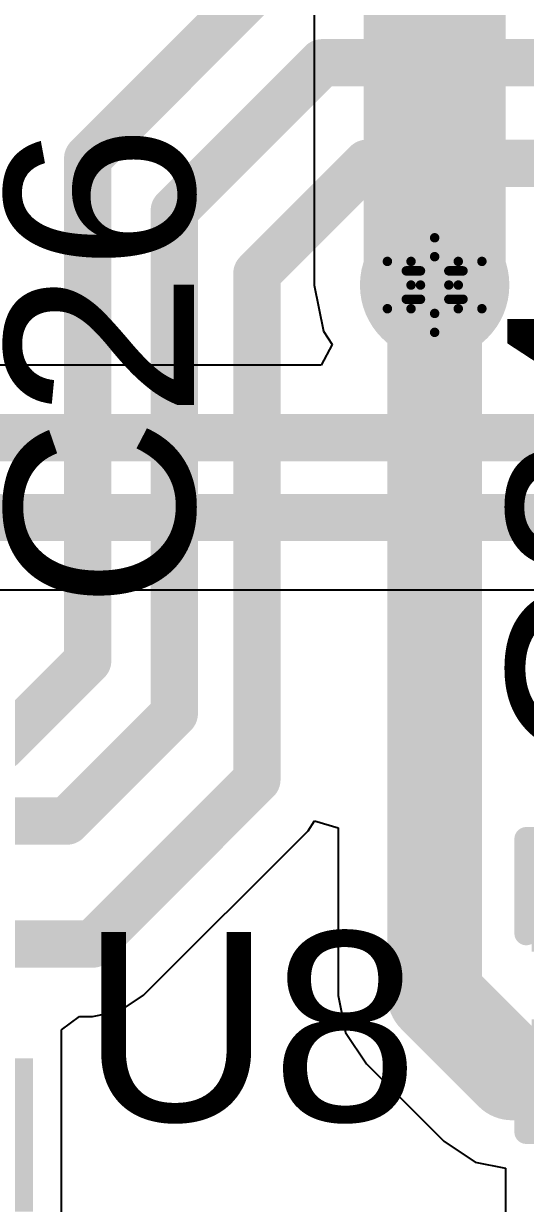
# Model space of a CAD drawing. Header units: inches. Extents: x -18 to 237, y -41 to 211.
# Drawn here: x 23.95 to 26.65, y 57.05 to 63.38 of the extents above; entities that cross this region are included whole.
import ezdxf

# ---------------------------------------------------------------- set-up
doc = ezdxf.new("R2010")
doc.units = ezdxf.units.IN
for name, color, linetype in [('Bottom Layer', 5, 'Continuous'), ('Bottom Solder', 6, 'Continuous'), ('Drill Drawing', 1, 'Continuous'), ('Top Layer', 1, 'Continuous'), ('Top Overlay', 2, 'Continuous'), ('Top Paste', 8, 'Continuous'), ('Top Solder', 216, 'Continuous'), ('Via Holes', 16, 'Continuous')]:
    doc.layers.add(name, color=color, linetype=linetype)
doc.styles.add('Arial', font='', dxfattribs={"height": 0.2})
doc.styles.get('Arial').set_extended_font_data('Arial')

# ---------------------------------------------------------------- blocks, each defined once
blk = doc.blocks.new('56_QFN__7_7__28')
at = {"layer": 'Top Solder'}
for points in [[(2.9984, 2.8116), (3.8516, 2.8116), (3.8516, 2.3884), (2.9984, 2.3884)], [(2.9984, 2.4116), (3.8516, 2.4116), (3.8516, 1.9884), (2.9984, 1.9884)]]:
    blk.add_hatch(color=216, dxfattribs=at).paths.add_polyline_path(points)
blk = doc.blocks.new('C___0402_130')
at = {"layer": 'Top Layer'}
for points in [[(-0.6985, -0.3175), (-0.6985, 0.3175), (-0.2413, 0.3175), (-0.2413, -0.3175)], [(0.2413, -0.3175), (0.2413, 0.3175), (0.6985, 0.3175), (0.6985, -0.3175)]]:
    blk.add_hatch(color=1, dxfattribs=at).paths.add_polyline_path(points)
at = {"layer": 'Top Paste'}
for points in [[(-0.6985, -0.3175), (-0.6985, 0.3175), (-0.2413, 0.3175), (-0.2413, -0.3175)], [(0.2413, -0.3175), (0.2413, 0.3175), (0.6985, 0.3175), (0.6985, -0.3175)]]:
    blk.add_hatch(color=8, dxfattribs=at).paths.add_polyline_path(points)
at = {"layer": 'Top Solder'}
for points in [[(-0.7585, -0.3775), (-0.7585, 0.3775), (-0.1813, 0.3775), (-0.1813, -0.3775)], [(0.1813, -0.3775), (0.1813, 0.3775), (0.7585, 0.3775), (0.7585, -0.3775)]]:
    blk.add_hatch(color=216, dxfattribs=at).paths.add_polyline_path(points)
at = {"layer": 'Top Overlay'}
for points in [[(-0.2794, 0.4064, 0.127, 0.127, 0), (-0.7874, 0.4064, 0.127, 0.127, 0)], [(-0.7874, -0.4064, 0.127, 0.127, 0), (-0.7874, 0.4064, 0.127, 0.127, 0)], [(0.7874, 0.4064, 0.127, 0.127, 0), (0.2794, 0.4064, 0.127, 0.127, 0)], [(0.7874, -0.4064, 0.127, 0.127, 0), (0.7874, 0.4064, 0.127, 0.127, 0)], [(-0.2794, -0.4064, 0.127, 0.127, 0), (-0.7874, -0.4064, 0.127, 0.127, 0)], [(0.7874, -0.4064, 0.127, 0.127, 0), (0.2794, -0.4064, 0.127, 0.127, 0)]]:
    blk.add_lwpolyline(points, format="xyseb", dxfattribs=at)
for points in [[(-0.8191, 0.4064, 0.0635, 0.0635, 1), (-0.7556, 0.4064, 0.0635, 0.0635, 1)], [(-0.8191, 0.4064, 0.0635, 0.0635, 1), (-0.7556, 0.4064, 0.0635, 0.0635, 1)], [(-0.3111, 0.4064, 0.0635, 0.0635, 1), (-0.2477, 0.4064, 0.0635, 0.0635, 1)], [(0.2477, 0.4064, 0.0635, 0.0635, 1), (0.3111, 0.4064, 0.0635, 0.0635, 1)], [(0.7556, 0.4064, 0.0635, 0.0635, 1), (0.8191, 0.4064, 0.0635, 0.0635, 1)], [(0.7556, 0.4064, 0.0635, 0.0635, 1), (0.8191, 0.4064, 0.0635, 0.0635, 1)], [(-0.8191, -0.4064, 0.0635, 0.0635, 1), (-0.7556, -0.4064, 0.0635, 0.0635, 1)], [(-0.8191, -0.4064, 0.0635, 0.0635, 1), (-0.7556, -0.4064, 0.0635, 0.0635, 1)], [(-0.3111, -0.4064, 0.0635, 0.0635, 1), (-0.2477, -0.4064, 0.0635, 0.0635, 1)], [(0.2477, -0.4064, 0.0635, 0.0635, 1), (0.3111, -0.4064, 0.0635, 0.0635, 1)], [(0.7556, -0.4064, 0.0635, 0.0635, 1), (0.8191, -0.4064, 0.0635, 0.0635, 1)], [(0.7556, -0.4064, 0.0635, 0.0635, 1), (0.8191, -0.4064, 0.0635, 0.0635, 1)]]:
    blk.add_lwpolyline(points, format="xyseb", close=True, dxfattribs=at)

msp = doc.modelspace()

# ---------------------------------------------------------------- hatches: boundary and pattern name
at = {"layer": 'Bottom Layer'}
h = msp.add_hatch(color=5, dxfattribs=at)
edge = h.paths.add_edge_path()
edge.add_arc((26.162, 61.979), 0.3, 0, 360)
at = {"layer": 'Bottom Solder'}
h = msp.add_hatch(color=6, dxfattribs=at)
edge = h.paths.add_edge_path()
edge.add_arc((26.162, 61.979), 0.4016, 0, 360)
at = {"layer": 'Top Layer'}
h = msp.add_hatch(color=1, dxfattribs=at)
edge = h.paths.add_edge_path()
edge.add_arc((26.162, 61.979), 0.3, 0, 360)
at = {"layer": 'Top Solder'}
h = msp.add_hatch(color=216, dxfattribs=at)
edge = h.paths.add_edge_path()
edge.add_arc((26.162, 61.979), 0.4016, 0, 360)
at = {"layer": 'Via Holes'}
h = msp.add_hatch(color=7, dxfattribs=at)
edge = h.paths.add_edge_path()
edge.add_arc((26.162, 61.979), 0.15, 0, 360)

# ---------------------------------------------------------------- linework, layer by layer
at = {"layer": 'Bottom Layer'}
for p, q in [((25.5146, 64.6357), (25.5146, 61.979)), ((25.5146, 61.979), (25.5638, 61.7312)), ((25.5638, 61.7312), (25.6114, 61.6601)), ((25.6114, 61.6601), (25.5515, 61.548)), ((25.5515, 61.548), (21.231, 61.548)), ((22.1813, 60.3423), (37.7212, 60.3423))]:
    msp.add_line(p, q, dxfattribs=at)
for points in [[(26.162, 61.979, 0.762, 0.762, 0), (26.162, 64.6357, 0.762, 0.762, 0)], [(21.231, 61.1596, 0.254, 0.254, 0), (49.4058, 61.1596, 0.254, 0.254, 0)], [(22.0204, 60.7308, 0.254, 0.254, 0), (48.6994, 60.7308, 0.254, 0.254, 0)]]:
    msp.add_lwpolyline(points, format="xyseb", dxfattribs=at)
msp.add_lwpolyline([(25.9715, 61.979, 0.381, 0.381, 1), (26.3525, 61.979, 0.381, 0.381, 1)], format="xyseb", close=True, dxfattribs=at)
at = {"layer": 'Drill Drawing'}
for points in [[(26.035, 62.106, 0.0508, 0.0508, 0), (26.162, 62.233, 0.0508, 0.0508, 0)], [(26.162, 62.233, 0.0508, 0.0508, 0), (26.289, 62.106, 0.0508, 0.0508, 0)], [(25.908, 62.106, 0.0508, 0.0508, 0), (26.035, 61.979, 0.0508, 0.0508, 0)], [(25.908, 62.106, 0.0508, 0.0508, 0), (26.035, 62.106, 0.0508, 0.0508, 0)], [(26.0858, 62.0552, 0.0508, 0.0508, 0), (26.162, 62.1314, 0.0508, 0.0508, 0)], [(26.162, 62.1314, 0.0508, 0.0508, 0), (26.2382, 62.0552, 0.0508, 0.0508, 0)], [(26.289, 62.106, 0.0508, 0.0508, 0), (26.416, 62.106, 0.0508, 0.0508, 0)], [(26.289, 61.979, 0.0508, 0.0508, 0), (26.416, 62.106, 0.0508, 0.0508, 0)], [(26.0096, 62.0552, 0.0508, 0.0508, 0), (26.0858, 61.979, 0.0508, 0.0508, 0)], [(26.0096, 62.0552, 0.0508, 0.0508, 0), (26.0858, 62.0552, 0.0508, 0.0508, 0)], [(26.2382, 62.0552, 0.0508, 0.0508, 0), (26.3144, 62.0552, 0.0508, 0.0508, 0)], [(26.2382, 61.979, 0.0508, 0.0508, 0), (26.3144, 62.0552, 0.0508, 0.0508, 0)], [(25.908, 61.852, 0.0508, 0.0508, 0), (26.035, 61.979, 0.0508, 0.0508, 0)], [(26.0096, 61.9028, 0.0508, 0.0508, 0), (26.0858, 61.979, 0.0508, 0.0508, 0)], [(26.2382, 61.979, 0.0508, 0.0508, 0), (26.3144, 61.9028, 0.0508, 0.0508, 0)], [(26.289, 61.979, 0.0508, 0.0508, 0), (26.416, 61.852, 0.0508, 0.0508, 0)], [(26.0096, 61.9028, 0.0508, 0.0508, 0), (26.0858, 61.9028, 0.0508, 0.0508, 0)], [(26.0858, 61.9028, 0.0508, 0.0508, 0), (26.162, 61.8266, 0.0508, 0.0508, 0)], [(26.162, 61.8266, 0.0508, 0.0508, 0), (26.2382, 61.9028, 0.0508, 0.0508, 0)], [(26.2382, 61.9028, 0.0508, 0.0508, 0), (26.3144, 61.9028, 0.0508, 0.0508, 0)], [(25.908, 61.852, 0.0508, 0.0508, 0), (26.035, 61.852, 0.0508, 0.0508, 0)], [(26.035, 61.852, 0.0508, 0.0508, 0), (26.162, 61.725, 0.0508, 0.0508, 0)], [(26.162, 61.725, 0.0508, 0.0508, 0), (26.289, 61.852, 0.0508, 0.0508, 0)], [(26.289, 61.852, 0.0508, 0.0508, 0), (26.416, 61.852, 0.0508, 0.0508, 0)]]:
    msp.add_lwpolyline(points, format="xyseb", dxfattribs=at)
for points in [[(26.1493, 62.233, 0.0254, 0.0254, 1), (26.1747, 62.233, 0.0254, 0.0254, 1)], [(26.1493, 62.233, 0.0254, 0.0254, 1), (26.1747, 62.233, 0.0254, 0.0254, 1)], [(25.8953, 62.106, 0.0254, 0.0254, 1), (25.9207, 62.106, 0.0254, 0.0254, 1)], [(25.8953, 62.106, 0.0254, 0.0254, 1), (25.9207, 62.106, 0.0254, 0.0254, 1)], [(26.0223, 62.106, 0.0254, 0.0254, 1), (26.0477, 62.106, 0.0254, 0.0254, 1)], [(26.0223, 62.106, 0.0254, 0.0254, 1), (26.0477, 62.106, 0.0254, 0.0254, 1)], [(26.1493, 62.1314, 0.0254, 0.0254, 1), (26.1747, 62.1314, 0.0254, 0.0254, 1)], [(26.1493, 62.1314, 0.0254, 0.0254, 1), (26.1747, 62.1314, 0.0254, 0.0254, 1)], [(26.2763, 62.106, 0.0254, 0.0254, 1), (26.3017, 62.106, 0.0254, 0.0254, 1)], [(26.2763, 62.106, 0.0254, 0.0254, 1), (26.3017, 62.106, 0.0254, 0.0254, 1)], [(26.4033, 62.106, 0.0254, 0.0254, 1), (26.4287, 62.106, 0.0254, 0.0254, 1)], [(26.4033, 62.106, 0.0254, 0.0254, 1), (26.4287, 62.106, 0.0254, 0.0254, 1)], [(25.9969, 62.0552, 0.0254, 0.0254, 1), (26.0223, 62.0552, 0.0254, 0.0254, 1)], [(25.9969, 62.0552, 0.0254, 0.0254, 1), (26.0223, 62.0552, 0.0254, 0.0254, 1)], [(26.0731, 62.0552, 0.0254, 0.0254, 1), (26.0985, 62.0552, 0.0254, 0.0254, 1)], [(26.0731, 62.0552, 0.0254, 0.0254, 1), (26.0985, 62.0552, 0.0254, 0.0254, 1)], [(26.2255, 62.0552, 0.0254, 0.0254, 1), (26.2509, 62.0552, 0.0254, 0.0254, 1)], [(26.2255, 62.0552, 0.0254, 0.0254, 1), (26.2509, 62.0552, 0.0254, 0.0254, 1)], [(26.3017, 62.0552, 0.0254, 0.0254, 1), (26.3271, 62.0552, 0.0254, 0.0254, 1)], [(26.3017, 62.0552, 0.0254, 0.0254, 1), (26.3271, 62.0552, 0.0254, 0.0254, 1)], [(26.0223, 61.979, 0.0254, 0.0254, 1), (26.0477, 61.979, 0.0254, 0.0254, 1)], [(26.0223, 61.979, 0.0254, 0.0254, 1), (26.0477, 61.979, 0.0254, 0.0254, 1)], [(26.0731, 61.979, 0.0254, 0.0254, 1), (26.0985, 61.979, 0.0254, 0.0254, 1)], [(26.0731, 61.979, 0.0254, 0.0254, 1), (26.0985, 61.979, 0.0254, 0.0254, 1)], [(26.2255, 61.979, 0.0254, 0.0254, 1), (26.2509, 61.979, 0.0254, 0.0254, 1)], [(26.2255, 61.979, 0.0254, 0.0254, 1), (26.2509, 61.979, 0.0254, 0.0254, 1)], [(26.2763, 61.979, 0.0254, 0.0254, 1), (26.3017, 61.979, 0.0254, 0.0254, 1)], [(26.2763, 61.979, 0.0254, 0.0254, 1), (26.3017, 61.979, 0.0254, 0.0254, 1)], [(25.9969, 61.9028, 0.0254, 0.0254, 1), (26.0223, 61.9028, 0.0254, 0.0254, 1)], [(25.9969, 61.9028, 0.0254, 0.0254, 1), (26.0223, 61.9028, 0.0254, 0.0254, 1)], [(26.0731, 61.9028, 0.0254, 0.0254, 1), (26.0985, 61.9028, 0.0254, 0.0254, 1)], [(26.0731, 61.9028, 0.0254, 0.0254, 1), (26.0985, 61.9028, 0.0254, 0.0254, 1)], [(26.2255, 61.9028, 0.0254, 0.0254, 1), (26.2509, 61.9028, 0.0254, 0.0254, 1)], [(26.2255, 61.9028, 0.0254, 0.0254, 1), (26.2509, 61.9028, 0.0254, 0.0254, 1)], [(26.3017, 61.9028, 0.0254, 0.0254, 1), (26.3271, 61.9028, 0.0254, 0.0254, 1)], [(26.3017, 61.9028, 0.0254, 0.0254, 1), (26.3271, 61.9028, 0.0254, 0.0254, 1)], [(25.8953, 61.852, 0.0254, 0.0254, 1), (25.9207, 61.852, 0.0254, 0.0254, 1)], [(25.8953, 61.852, 0.0254, 0.0254, 1), (25.9207, 61.852, 0.0254, 0.0254, 1)], [(26.0223, 61.852, 0.0254, 0.0254, 1), (26.0477, 61.852, 0.0254, 0.0254, 1)], [(26.0223, 61.852, 0.0254, 0.0254, 1), (26.0477, 61.852, 0.0254, 0.0254, 1)], [(26.1493, 61.8266, 0.0254, 0.0254, 1), (26.1747, 61.8266, 0.0254, 0.0254, 1)], [(26.1493, 61.8266, 0.0254, 0.0254, 1), (26.1747, 61.8266, 0.0254, 0.0254, 1)], [(26.2763, 61.852, 0.0254, 0.0254, 1), (26.3017, 61.852, 0.0254, 0.0254, 1)], [(26.2763, 61.852, 0.0254, 0.0254, 1), (26.3017, 61.852, 0.0254, 0.0254, 1)], [(26.4033, 61.852, 0.0254, 0.0254, 1), (26.4287, 61.852, 0.0254, 0.0254, 1)], [(26.4033, 61.852, 0.0254, 0.0254, 1), (26.4287, 61.852, 0.0254, 0.0254, 1)], [(26.1493, 61.725, 0.0254, 0.0254, 1), (26.1747, 61.725, 0.0254, 0.0254, 1)], [(26.1493, 61.725, 0.0254, 0.0254, 1), (26.1747, 61.725, 0.0254, 0.0254, 1)]]:
    msp.add_lwpolyline(points, format="xyseb", close=True, dxfattribs=at)
at = {"layer": 'Top Layer'}
for p, q in [((25.4814, 59.0483), (25.5171, 59.1017)), ((25.5171, 59.1017), (25.6441, 59.0632)), ((25.6441, 59.0632), (25.6441, 58.1635)), ((24.598, 58.165), (25.4814, 59.0483)), ((24.472, 58.0808), (24.598, 58.165)), ((25.6441, 58.1635), (25.6835, 57.9653)), ((24.1558, 57.9787), (24.2528, 58.0512)), ((24.2528, 58.0512), (24.3233, 58.0512)), ((24.3233, 58.0512), (24.472, 58.0808)), ((24.1558, 56.8507), (24.1558, 57.9787)), ((25.6835, 57.9653), (25.7958, 57.7972)), ((25.7958, 57.7972), (26.2118, 57.3812)), ((26.2118, 57.3812), (26.3798, 57.269)), ((26.3798, 57.269), (26.5427, 57.2366)), ((26.5427, 57.2366), (26.5427, 56.4752))]:
    msp.add_line(p, q, dxfattribs=at)
for points in [[(24.2972, 62.6599, 0.254, 0.254, 0), (25.2703, 63.633, 0.254, 0.254, 0)], [(24.7627, 62.379, 0.254, 0.254, 0), (25.5565, 63.1728, 0.254, 0.254, 0)], [(25.5565, 63.1728, 0.254, 0.254, 0), (36.7477, 63.1728, 0.254, 0.254, 0)], [(24.2972, 59.9613, 0.254, 0.254, 0), (24.2972, 62.6599, 0.254, 0.254, 0)], [(25.2067, 62.0413, 0.254, 0.254, 0), (25.7987, 62.6333, 0.254, 0.254, 0)], [(25.7987, 62.6333, 0.254, 0.254, 0), (36.1628, 62.6333, 0.254, 0.254, 0)], [(24.7627, 59.6782, 0.254, 0.254, 0), (24.7627, 62.379, 0.254, 0.254, 0)], [(26.162, 58.1635, 0.508, 0.508, 0), (26.162, 61.979, 0.508, 0.508, 0)], [(25.2067, 59.323, 0.254, 0.254, 0), (25.2067, 62.0413, 0.254, 0.254, 0)], [(23.8393, 59.5035, 0.254, 0.254, 0), (24.2972, 59.9613, 0.254, 0.254, 0)], [(24.1848, 59.1003, 0.254, 0.254, 0), (24.7627, 59.6782, 0.254, 0.254, 0)], [(22.3377, 59.5035, 0.254, 0.254, 0), (23.8393, 59.5035, 0.254, 0.254, 0)], [(24.3233, 58.4397, 0.254, 0.254, 0), (25.2067, 59.323, 0.254, 0.254, 0)], [(22.6115, 59.1003, 0.254, 0.254, 0), (24.1848, 59.1003, 0.254, 0.254, 0)], [(22.7518, 58.4397, 0.254, 0.254, 0), (24.3233, 58.4397, 0.254, 0.254, 0)], [(26.162, 58.1635, 0.508, 0.508, 0), (26.578, 57.7475, 0.508, 0.508, 0)], [(26.578, 57.7475, 0.508, 0.508, 0), (27.0606, 57.7475, 0.508, 0.508, 0)]]:
    msp.add_lwpolyline(points, format="xyseb", dxfattribs=at)
for points in [[(25.493, 63.1728, 0.127, 0.127, 1), (25.62, 63.1728, 0.127, 0.127, 1)], [(25.493, 63.1728, 0.127, 0.127, 1), (25.62, 63.1728, 0.127, 0.127, 1)], [(24.2337, 62.6599, 0.127, 0.127, 1), (24.3607, 62.6599, 0.127, 0.127, 1)], [(24.2337, 62.6599, 0.127, 0.127, 1), (24.3607, 62.6599, 0.127, 0.127, 1)], [(25.7352, 62.6333, 0.127, 0.127, 1), (25.8622, 62.6333, 0.127, 0.127, 1)], [(25.7352, 62.6333, 0.127, 0.127, 1), (25.8622, 62.6333, 0.127, 0.127, 1)], [(24.6992, 62.379, 0.127, 0.127, 1), (24.8262, 62.379, 0.127, 0.127, 1)], [(24.6992, 62.379, 0.127, 0.127, 1), (24.8262, 62.379, 0.127, 0.127, 1)], [(26.035, 61.979, 0.254, 0.254, 1), (26.289, 61.979, 0.254, 0.254, 1)], [(25.1432, 62.0413, 0.127, 0.127, 1), (25.2702, 62.0413, 0.127, 0.127, 1)], [(25.1432, 62.0413, 0.127, 0.127, 1), (25.2702, 62.0413, 0.127, 0.127, 1)], [(24.2337, 59.9613, 0.127, 0.127, 1), (24.3607, 59.9613, 0.127, 0.127, 1)], [(24.2337, 59.9613, 0.127, 0.127, 1), (24.3607, 59.9613, 0.127, 0.127, 1)], [(24.6992, 59.6782, 0.127, 0.127, 1), (24.8262, 59.6782, 0.127, 0.127, 1)], [(24.6992, 59.6782, 0.127, 0.127, 1), (24.8262, 59.6782, 0.127, 0.127, 1)], [(23.7758, 59.5035, 0.127, 0.127, 1), (23.9028, 59.5035, 0.127, 0.127, 1)], [(23.7758, 59.5035, 0.127, 0.127, 1), (23.9028, 59.5035, 0.127, 0.127, 1)], [(25.1432, 59.323, 0.127, 0.127, 1), (25.2702, 59.323, 0.127, 0.127, 1)], [(25.1432, 59.323, 0.127, 0.127, 1), (25.2702, 59.323, 0.127, 0.127, 1)], [(24.1213, 59.1003, 0.127, 0.127, 1), (24.2483, 59.1003, 0.127, 0.127, 1)], [(24.1213, 59.1003, 0.127, 0.127, 1), (24.2483, 59.1003, 0.127, 0.127, 1)], [(24.2598, 58.4397, 0.127, 0.127, 1), (24.3868, 58.4397, 0.127, 0.127, 1)], [(24.2598, 58.4397, 0.127, 0.127, 1), (24.3868, 58.4397, 0.127, 0.127, 1)], [(26.035, 58.1635, 0.254, 0.254, 1), (26.289, 58.1635, 0.254, 0.254, 1)], [(26.035, 58.1635, 0.254, 0.254, 1), (26.289, 58.1635, 0.254, 0.254, 1)], [(26.451, 57.7475, 0.254, 0.254, 1), (26.705, 57.7475, 0.254, 0.254, 1)], [(26.451, 57.7475, 0.254, 0.254, 1), (26.705, 57.7475, 0.254, 0.254, 1)]]:
    msp.add_lwpolyline(points, format="xyseb", close=True, dxfattribs=at)

# ---------------------------------------------------------------- block references
at = {"rotation": 270}
msp.add_blockref('C___0402_130', (27.0606, 58.2174), dxfattribs=at)
msp.add_blockref('56_QFN__7_7__28', (20.1518, 55.0147))

# ---------------------------------------------------------------- texts
at = {"layer": 'Top Overlay', "style": 'Arial'}
for s, p in [('C26', (24.8694, 60.2392)), ('C34', (27.5684, 59.3723))]:
    msp.add_text(s, height=1.016, rotation=90, dxfattribs=at).set_placement(p)
msp.add_text('U8', height=1.016, dxfattribs=at).set_placement((24.2604, 57.4892))

doc.saveas('drawing.dxf')
